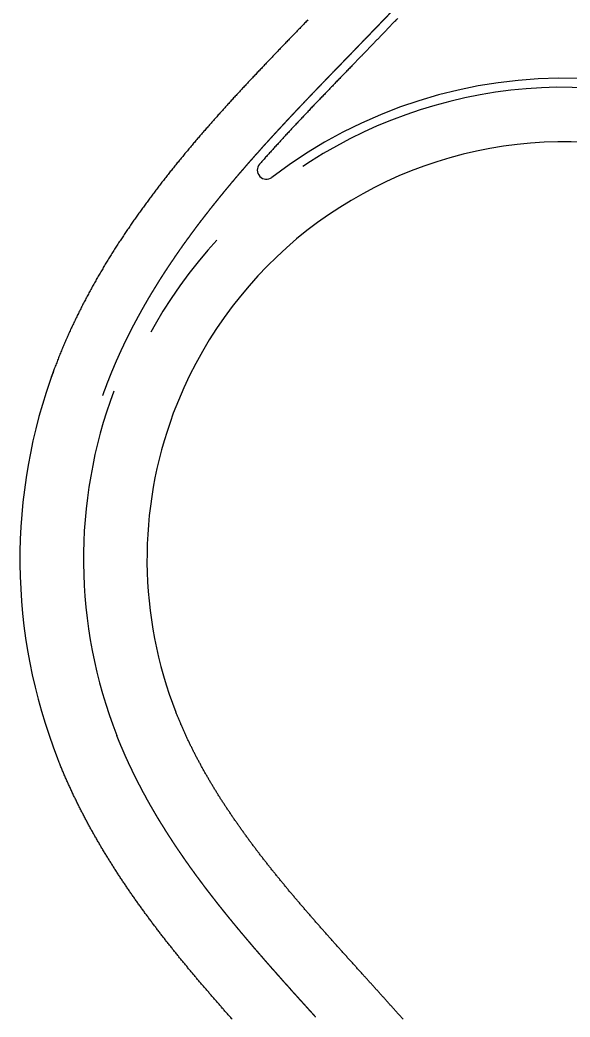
# Model space of a CAD drawing. Header units: millimetres. Extents: x 29316 to 52938, y 29851 to 35526.
# Drawn here: x 30555.2 to 30615.8, y 31177.8 to 31287.6 of the extents above; entities that cross this region are included whole.
import ezdxf

# ---------------------------------------------------------------- set-up
doc = ezdxf.new("R2010")
doc.units = ezdxf.units.MM
doc.header["$MEASUREMENT"] = 0
doc.linetypes.add('CENTER2', pattern=[1.125, 0.75, -0.125, 0.125, -0.125])
for name, color, linetype in [('D-道路-车行道边线', 5, 'CONTINUOUS'), ('道路中线_A', 7, 'CONTINUOUS'), ('道路中线_B', 7, 'CONTINUOUS'), ('道路中线_C', 7, 'CONTINUOUS')]:
    doc.layers.add(name, color=color, linetype=linetype)

msp = doc.modelspace()

# ---------------------------------------------------------------- linework, layer by layer
at = {"layer": 'D-道路-车行道边线', "flags": 128}
for points in [[(30596.84, 31287.79, 0.000096), (30596.71, 31287.65, 0.000093), (30596.57, 31287.5, 0.00009), (30596.43, 31287.36, 0.000088), (30596.29, 31287.21, 0.000085), (30596.15, 31287.07, 0.000082), (30596.01, 31286.92, 0.000079), (30595.87, 31286.78, 0.000076), (30595.74, 31286.63, 0.000074), (30595.6, 31286.49, 0.000071), (30595.46, 31286.34, 0.000068), (30595.32, 31286.2, 0.000065), (30595.18, 31286.06, 0.000062), (30595.04, 31285.91, 0.00006), (30594.9, 31285.77, 0.000057), (30594.76, 31285.62, 0.000054), (30594.62, 31285.48, 0.000051), (30594.49, 31285.34, 0.000049), (30594.35, 31285.19, 0.000046), (30594.21, 31285.05, 0.000043), (30594.07, 31284.9, 0.00004), (30593.93, 31284.76, 0.000037), (30593.79, 31284.62, 0.000035), (30593.65, 31284.47, 0.000032), (30593.51, 31284.33, 0.000029), (30593.37, 31284.18, 0.000026), (30593.23, 31284.04, 0.000024), (30593.09, 31283.9, 0.000021), (30592.95, 31283.75, 0.000018), (30592.82, 31283.61, 0.000015), (30592.68, 31283.47, 0.000013), (30592.54, 31283.32, 0.00001), (30592.4, 31283.18, 0.000007), (30592.26, 31283.03, 0.000004), (30592.12, 31282.89, 0.000001), (30591.98, 31282.75, 0.000001)], [(30586.95, 31287.62, -0.000003), (30586.77, 31287.43, -0.00001), (30586.59, 31287.25, -0.000017), (30586.42, 31287.06, -0.000023), (30586.24, 31286.88, -0.00003), (30586.06, 31286.69, -0.000036), (30585.88, 31286.51, -0.000043), (30585.7, 31286.32, -0.00005), (30585.52, 31286.14, -0.000056), (30585.34, 31285.95, -0.000063), (30585.16, 31285.76, -0.000069), (30584.98, 31285.58, -0.000076), (30584.8, 31285.39, -0.000083), (30584.62, 31285.21, -0.000089), (30584.44, 31285.02, -0.000096), (30584.26, 31284.83, -0.000103), (30584.08, 31284.65, -0.000109), (30583.9, 31284.46, -0.000116), (30583.72, 31284.27, -0.000124), (30583.54, 31284.08, -0.000132), (30583.36, 31283.89, -0.000139), (30583.18, 31283.71, -0.000146), (30583, 31283.52, -0.000153), (30582.82, 31283.33, -0.00016), (30582.64, 31283.14, -0.000167), (30582.46, 31282.95, -0.000174), (30582.28, 31282.76, -0.000181), (30582.1, 31282.57, -0.000188), (30581.92, 31282.38, -0.000195), (30581.74, 31282.19, -0.000202), (30581.56, 31282, -0.00021), (30581.38, 31281.81, -0.000217), (30581.2, 31281.62, -0.000224), (30581.02, 31281.43, -0.000231), (30580.84, 31281.24, -0.000238), (30580.66, 31281.05, -0.000245), (30580.48, 31280.86, -0.000253), (30580.3, 31280.66, -0.00026), (30580.12, 31280.47, -0.000267), (30579.94, 31280.28, -0.000274), (30579.76, 31280.09, -0.000282), (30579.58, 31279.89, -0.000289), (30579.4, 31279.7, -0.000296), (30579.22, 31279.5, -0.000304), (30579.04, 31279.31, -0.000311), (30578.86, 31279.12, -0.000318), (30578.69, 31278.92, -0.000326), (30578.51, 31278.73, -0.000333), (30578.33, 31278.53, -0.000341), (30578.15, 31278.33, -0.000348), (30577.97, 31278.14, -0.000356), (30577.79, 31277.94, -0.000363), (30577.62, 31277.74, -0.000371), (30577.44, 31277.55, -0.000378), (30577.26, 31277.35, -0.000386), (30577.08, 31277.15, -0.000393), (30576.91, 31276.95, -0.000401), (30576.73, 31276.75, -0.000408), (30576.55, 31276.55, -0.000416), (30576.38, 31276.35, -0.000424), (30576.2, 31276.15, -0.000431), (30576.02, 31275.95, -0.000439), (30575.85, 31275.75, -0.000447), (30575.67, 31275.55, -0.000454), (30575.5, 31275.35, -0.000462), (30575.32, 31275.15, -0.00047), (30575.15, 31274.95, -0.000478), (30574.97, 31274.74, -0.000485), (30574.8, 31274.54, -0.000493), (30574.62, 31274.34, -0.000501), (30574.45, 31274.13, -0.000509), (30574.28, 31273.93, -0.000517), (30574.1, 31273.72, -0.000525), (30573.93, 31273.52, -0.000532), (30573.76, 31273.31, -0.00054), (30573.58, 31273.1, -0.000548), (30573.41, 31272.9, -0.000556), (30573.24, 31272.69, -0.000564), (30573.07, 31272.48, -0.000572), (30572.9, 31272.27, -0.00058), (30572.73, 31272.07, -0.000588), (30572.56, 31271.86, -0.000596), (30572.39, 31271.65, -0.000604), (30572.22, 31271.44, -0.000612), (30572.05, 31271.23, -0.000621), (30571.88, 31271.01, -0.000629), (30571.71, 31270.8, -0.000637), (30571.54, 31270.59, -0.000645), (30571.37, 31270.38, -0.000653), (30571.2, 31270.16, -0.000661), (30571.04, 31269.95, -0.00067), (30570.87, 31269.74, -0.000678), (30570.7, 31269.52, -0.000686), (30570.54, 31269.31, -0.000694), (30570.37, 31269.09, -0.000703), (30570.21, 31268.87, -0.000711), (30570.04, 31268.66, -0.000719), (30569.88, 31268.44, -0.000728), (30569.72, 31268.22, -0.000736), (30569.55, 31268, -0.000744), (30569.39, 31267.78, -0.000753), (30569.23, 31267.56, -0.000761), (30569.07, 31267.34, -0.00077), (30568.9, 31267.12, -0.000778), (30568.74, 31266.9, -0.000787), (30568.58, 31266.68, -0.000795), (30568.42, 31266.46, -0.000804), (30568.26, 31266.23, -0.000812), (30568.11, 31266.01, -0.000821), (30567.95, 31265.78, -0.000829), (30567.79, 31265.56, -0.000838), (30567.63, 31265.33, -0.000847), (30567.48, 31265.11, -0.000855), (30567.32, 31264.88, -0.000864), (30567.17, 31264.65, -0.000873), (30567.01, 31264.43, -0.000881), (30566.86, 31264.2, -0.00089), (30566.7, 31263.97, -0.000899), (30566.55, 31263.74, -0.000908), (30566.4, 31263.51, -0.000916), (30566.25, 31263.28, -0.000925), (30566.1, 31263.05, -0.000934), (30565.95, 31262.81, -0.000943), (30565.8, 31262.58, -0.000952), (30565.65, 31262.35, -0.000961), (30565.5, 31262.11, -0.00097), (30565.35, 31261.88, -0.000979), (30565.21, 31261.64, -0.000988), (30565.06, 31261.41, -0.000997), (30564.91, 31261.17, -0.001006), (30564.77, 31260.93, -0.001015), (30564.63, 31260.7, -0.001024), (30564.48, 31260.46, -0.001033), (30564.34, 31260.22, -0.001042), (30564.2, 31259.98, -0.001051), (30564.06, 31259.74, -0.00106), (30563.92, 31259.5, -0.001069), (30563.78, 31259.26, -0.001078), (30563.64, 31259.01, -0.001088), (30563.5, 31258.77, -0.001097), (30563.37, 31258.53, -0.001106), (30563.23, 31258.28, -0.001115), (30563.09, 31258.04, -0.001125), (30562.96, 31257.79, -0.001134), (30562.83, 31257.55, -0.001143), (30562.69, 31257.3, -0.001152), (30562.56, 31257.05, -0.001162), (30562.43, 31256.8, -0.001171), (30562.3, 31256.56, -0.001181), (30562.17, 31256.31, -0.00119), (30562.04, 31256.06, -0.0012), (30561.92, 31255.81, -0.001209), (30561.79, 31255.55, -0.001219), (30561.66, 31255.3, -0.001228), (30561.54, 31255.05, -0.001238), (30561.42, 31254.8, -0.001247), (30561.29, 31254.54, -0.001257), (30561.17, 31254.29, -0.001266), (30561.05, 31254.03, -0.001276), (30560.93, 31253.78, -0.001286), (30560.81, 31253.52, -0.001295), (30560.7, 31253.26, -0.001305), (30560.58, 31253.01, -0.001315), (30560.47, 31252.75, -0.001324), (30560.35, 31252.49, -0.001334), (30560.24, 31252.23, -0.001344), (30560.13, 31251.97, -0.001354), (30560.01, 31251.71, -0.001364), (30559.9, 31251.45, -0.001373), (30559.79, 31251.18, -0.001383), (30559.69, 31250.92, -0.001393), (30559.58, 31250.66, -0.001403), (30559.47, 31250.39, -0.001413), (30559.37, 31250.13, -0.001423), (30559.27, 31249.86, -0.001433), (30559.16, 31249.6, -0.001443), (30559.06, 31249.33, -0.001453), (30558.96, 31249.06, -0.001463), (30558.87, 31248.8, -0.001473), (30558.77, 31248.53, -0.001335), (30558.68, 31248.29, -0.001335)], [(30591.98, 31282.75, -0.000003), (30591.8, 31282.56, -0.00001), (30591.62, 31282.38, -0.000017), (30591.44, 31282.19, -0.000023), (30591.26, 31282.01, -0.00003), (30591.09, 31281.82, -0.000036), (30590.91, 31281.64, -0.000043), (30590.73, 31281.45, -0.00005), (30590.55, 31281.27, -0.000056), (30590.37, 31281.08, -0.000063), (30590.19, 31280.9, -0.000069), (30590.01, 31280.71, -0.000076), (30589.84, 31280.53, -0.000083), (30589.66, 31280.34, -0.000089), (30589.48, 31280.16, -0.000096), (30589.3, 31279.97, -0.000103), (30589.12, 31279.79, -0.000109), (30588.94, 31279.6, -0.000116), (30588.77, 31279.42, -0.000122), (30588.59, 31279.23, -0.000128), (30588.41, 31279.05, -0.000135), (30588.23, 31278.86, -0.000142), (30588.06, 31278.68, -0.000148), (30587.88, 31278.49, -0.000155), (30587.7, 31278.31, -0.000161), (30587.53, 31278.12, -0.000168), (30587.35, 31277.94, -0.000174), (30587.17, 31277.75, -0.000181), (30586.99, 31277.56, -0.000187), (30586.82, 31277.38, -0.000194), (30586.64, 31277.19, -0.000201), (30586.47, 31277.01, -0.000207), (30586.29, 31276.82, -0.000214), (30586.11, 31276.63, -0.00022), (30585.94, 31276.45, -0.000227), (30585.76, 31276.26, -0.000233), (30585.59, 31276.07, -0.00024), (30585.41, 31275.88, -0.000246), (30585.24, 31275.7, -0.000253), (30585.06, 31275.51, -0.000259), (30584.89, 31275.32, -0.000266), (30584.72, 31275.13, -0.000272), (30584.54, 31274.95, -0.000279), (30584.37, 31274.76, -0.000285), (30584.19, 31274.57, -0.000292), (30584.02, 31274.38, -0.000298), (30583.85, 31274.19, -0.000305), (30583.68, 31274, -0.000311), (30583.5, 31273.82, -0.000318), (30583.33, 31273.63, -0.000324), (30583.16, 31273.44, -0.000331), (30582.99, 31273.25, -0.000337), (30582.82, 31273.06, -0.000344), (30582.64, 31272.87, -0.00035), (30582.47, 31272.68, -0.000357), (30582.3, 31272.49, -0.000363), (30582.13, 31272.29, -0.000369), (30581.96, 31272.1, -0.000376), (30581.63, 31271.73)], [(30593, 31182.48, 0.000003), (30592.86, 31182.64, 0.000008), (30592.72, 31182.79, 0.000014), (30592.58, 31182.95, 0.000019), (30592.43, 31183.11, 0.000025), (30592.29, 31183.27, 0.000031), (30592.15, 31183.42, 0.000036), (30592.01, 31183.58, 0.000042), (30591.87, 31183.74, 0.000047), (30591.73, 31183.89, 0.000053), (30591.59, 31184.05, 0.000058), (30591.44, 31184.21, 0.000064), (30591.3, 31184.36, 0.00007), (30591.16, 31184.52, 0.000075), (30591.02, 31184.68, 0.000081), (30590.88, 31184.83, 0.000086), (30590.74, 31184.99, 0.000092), (30590.6, 31185.14, 0.000097), (30590.46, 31185.3, 0.000103), (30590.32, 31185.46, 0.000108), (30590.18, 31185.61, 0.000114), (30590.04, 31185.77, 0.00012), (30589.9, 31185.92, 0.000123), (30589.76, 31186.08, 0.000126), (30589.63, 31186.23, 0.000131), (30589.49, 31186.39, 0.000137), (30589.35, 31186.54, 0.000142), (30589.21, 31186.7, 0.000147), (30589.07, 31186.85, 0.000152), (30588.93, 31187.01, 0.000157), (30588.8, 31187.17, 0.000162), (30588.66, 31187.32, 0.000167), (30588.52, 31187.48, 0.000172), (30588.38, 31187.63, 0.000177), (30588.25, 31187.79, 0.000182), (30588.11, 31187.94, 0.000187), (30587.97, 31188.1, 0.000192), (30587.84, 31188.25, 0.000197), (30587.7, 31188.41, 0.000202), (30587.57, 31188.56, 0.000207), (30587.43, 31188.72, 0.000212), (30587.3, 31188.87, 0.000217), (30587.16, 31189.03, 0.000222), (30587.03, 31189.18, 0.000227), (30586.89, 31189.34, 0.000232), (30586.76, 31189.49, 0.000237), (30586.62, 31189.65, 0.000242), (30586.49, 31189.81, 0.000246), (30586.36, 31189.96, 0.000251), (30586.22, 31190.12, 0.000256), (30586.09, 31190.27, 0.000261), (30585.96, 31190.43, 0.000266), (30585.82, 31190.58, 0.00027), (30585.69, 31190.74, 0.000275), (30585.56, 31190.89, 0.00028), (30585.43, 31191.05, 0.000285), (30585.3, 31191.2, 0.000289), (30585.17, 31191.36, 0.000294), (30585.04, 31191.52, 0.000299), (30584.9, 31191.67, 0.000303), (30584.77, 31191.83, 0.000308), (30584.65, 31191.98, 0.000313), (30584.52, 31192.14, 0.000317), (30584.39, 31192.3, 0.000322), (30584.26, 31192.45, 0.000326), (30584.13, 31192.61, 0.000331), (30584, 31192.76, 0.000335), (30583.87, 31192.92, 0.00034), (30583.75, 31193.08, 0.000345), (30583.62, 31193.23, 0.000349), (30583.49, 31193.39, 0.000354), (30583.36, 31193.55, 0.000358), (30583.24, 31193.7, 0.000363), (30583.11, 31193.86, 0.000367), (30582.99, 31194.02, 0.000371), (30582.86, 31194.17, 0.000376), (30582.74, 31194.33, 0.00038), (30582.61, 31194.49, 0.000385), (30582.49, 31194.64, 0.000389), (30582.37, 31194.8, 0.000393), (30582.24, 31194.96, 0.000398), (30582.12, 31195.12, 0.000402), (30582, 31195.27, 0.000407), (30581.87, 31195.43, 0.000411), (30581.75, 31195.59, 0.000415), (30581.63, 31195.75, 0.000419), (30581.51, 31195.91, 0.000424), (30581.39, 31196.06, 0.000428), (30581.27, 31196.22, 0.000432), (30581.15, 31196.38, 0.000436), (30581.03, 31196.54, 0.000441), (30580.91, 31196.7, 0.000445), (30580.79, 31196.86, 0.000449), (30580.67, 31197.01, 0.000453), (30580.56, 31197.17, 0.000457), (30580.44, 31197.33, 0.000462), (30580.32, 31197.49, 0.000466), (30580.21, 31197.65, 0.00047), (30580.09, 31197.81, 0.000474), (30579.98, 31197.97, 0.000478), (30579.86, 31198.13, 0.000482), (30579.75, 31198.29, 0.000486), (30579.63, 31198.45, 0.00049), (30579.52, 31198.61, 0.000494), (30579.4, 31198.77, 0.000498), (30579.29, 31198.93, 0.000503), (30579.18, 31199.09, 0.000507), (30579.07, 31199.25, 0.000511), (30578.96, 31199.41, 0.000515), (30578.84, 31199.57, 0.000518), (30578.73, 31199.73, 0.000522), (30578.62, 31199.89, 0.000526), (30578.51, 31200.05, 0.00053), (30578.41, 31200.22, 0.000534), (30578.3, 31200.38, 0.000538), (30578.19, 31200.54, 0.000542), (30578.08, 31200.7, 0.000546), (30577.97, 31200.86, 0.00055), (30577.87, 31201.02, 0.000554), (30577.76, 31201.19, 0.000558), (30577.66, 31201.35, 0.000561), (30577.55, 31201.51, 0.000565), (30577.45, 31201.67, 0.000569), (30577.34, 31201.84, 0.000573), (30577.24, 31202, 0.000577), (30577.14, 31202.16, 0.00058), (30577.03, 31202.33, 0.000584), (30576.93, 31202.49, 0.000588), (30576.83, 31202.65, 0.000592), (30576.73, 31202.82, 0.000595), (30576.63, 31202.98, 0.000599), (30576.53, 31203.15, 0.000603), (30576.43, 31203.31, 0.000606), (30576.33, 31203.47, 0.00061), (30576.24, 31203.64, 0.000614), (30576.14, 31203.8, 0.000617), (30576.04, 31203.97, 0.000621), (30575.95, 31204.13, 0.000625), (30575.85, 31204.3, 0.000628), (30575.75, 31204.46, 0.000632), (30575.66, 31204.63, 0.000635), (30575.57, 31204.79, 0.000639), (30575.47, 31204.96, 0.000643), (30575.38, 31205.13, 0.000646), (30575.29, 31205.29, 0.00065), (30575.2, 31205.46, 0.000653), (30575.11, 31205.63, 0.000657), (30575.02, 31205.79, 0.00066), (30574.93, 31205.96, 0.000664), (30574.84, 31206.13, 0.000667), (30574.75, 31206.29, 0.000671), (30574.66, 31206.46, 0.000674), (30574.57, 31206.63, 0.000678), (30574.49, 31206.79, 0.000681), (30574.4, 31206.96, 0.000684), (30574.32, 31207.13, 0.000688), (30574.23, 31207.3, 0.000691), (30574.15, 31207.47, 0.000695), (30574.07, 31207.63, 0.000698), (30573.98, 31207.8, 0.000701), (30573.9, 31207.97, 0.000705), (30573.82, 31208.14, 0.000708), (30573.74, 31208.31, 0.000711), (30573.66, 31208.48, 0.000715), (30573.58, 31208.65, 0.000718), (30573.5, 31208.82, 0.000721), (30573.42, 31208.99, 0.000724), (30573.35, 31209.16, 0.000728), (30573.27, 31209.33, 0.000731), (30573.2, 31209.5, 0.000734), (30573.12, 31209.67, 0.000737), (30573.05, 31209.84, 0.000741), (30572.97, 31210.01, 0.000744), (30572.9, 31210.18, 0.000747), (30572.83, 31210.35, 0.00075), (30572.76, 31210.52, 0.000753), (30572.69, 31210.69, 0.000757), (30572.62, 31210.86, 0.00076), (30572.55, 31211.03, 0.000763), (30572.48, 31211.2, 0.000883), (30572.4, 31211.4, 0.000883)], [(30578.6, 31177.56, 0.000165), (30578.46, 31177.72, 0.000171), (30578.32, 31177.88, 0.000177), (30578.17, 31178.04, 0.000184), (30578.03, 31178.21, 0.00019), (30577.89, 31178.37, 0.000196), (30577.74, 31178.53, 0.000202), (30577.6, 31178.7, 0.000208), (30577.45, 31178.86, 0.000214), (30577.31, 31179.02, 0.00022), (30577.17, 31179.19, 0.000227), (30577.02, 31179.35, 0.000233), (30576.88, 31179.52, 0.000239), (30576.74, 31179.68, 0.000245), (30576.59, 31179.85, 0.000252), (30576.45, 31180.01, 0.000258), (30576.31, 31180.18, 0.000264), (30576.16, 31180.34, 0.000271), (30576.02, 31180.51, 0.000277), (30575.88, 31180.68, 0.000283), (30575.73, 31180.84, 0.00029), (30575.59, 31181.01, 0.000296), (30575.45, 31181.18, 0.000303), (30575.3, 31181.34, 0.000309), (30575.16, 31181.51, 0.000315), (30575.02, 31181.68, 0.000322), (30574.87, 31181.85, 0.000328), (30574.73, 31182.02, 0.000335), (30574.59, 31182.19, 0.000341), (30574.45, 31182.35, 0.000348), (30574.31, 31182.52, 0.000355), (30574.16, 31182.69, 0.000361), (30574.02, 31182.86, 0.000368), (30573.88, 31183.03, 0.000374), (30573.74, 31183.2, 0.000381), (30573.6, 31183.38, 0.000388), (30573.45, 31183.55, 0.000394), (30573.31, 31183.72, 0.000401), (30573.17, 31183.89, 0.000408), (30573.03, 31184.06, 0.000415), (30572.89, 31184.24, 0.000421), (30572.75, 31184.41, 0.000428), (30572.61, 31184.58, 0.000435), (30572.47, 31184.76, 0.000442), (30572.33, 31184.93, 0.000449), (30572.19, 31185.1, 0.000455), (30572.05, 31185.28, 0.000462), (30571.91, 31185.45, 0.000469), (30571.77, 31185.63, 0.000476), (30571.63, 31185.8, 0.000483), (30571.49, 31185.98, 0.00049), (30571.35, 31186.16, 0.000497), (30571.21, 31186.33, 0.000504), (30571.08, 31186.51, 0.000511), (30570.94, 31186.69, 0.000518), (30570.8, 31186.87, 0.000525), (30570.66, 31187.04, 0.000532), (30570.53, 31187.22, 0.000539), (30570.39, 31187.4, 0.000546), (30570.25, 31187.58, 0.000554), (30570.11, 31187.76, 0.000561), (30569.98, 31187.94, 0.000568), (30569.84, 31188.12, 0.000575), (30569.71, 31188.3, 0.000582), (30569.57, 31188.49, 0.000589), (30569.44, 31188.67, 0.000597), (30569.3, 31188.85, 0.000604), (30569.17, 31189.03, 0.000611), (30569.03, 31189.21, 0.000619), (30568.9, 31189.4, 0.000626), (30568.76, 31189.58, 0.000633), (30568.63, 31189.77, 0.000641), (30568.5, 31189.95, 0.000648), (30568.36, 31190.14, 0.000655), (30568.23, 31190.32, 0.000663), (30568.1, 31190.51, 0.00067), (30567.97, 31190.69, 0.000678), (30567.83, 31190.88, 0.000685), (30567.7, 31191.07, 0.000693), (30567.57, 31191.26, 0.0007), (30567.44, 31191.44, 0.000708), (30567.31, 31191.63, 0.000716), (30567.18, 31191.82, 0.000723), (30567.05, 31192.01, 0.000731), (30566.92, 31192.2, 0.000738), (30566.8, 31192.39, 0.000746), (30566.67, 31192.58, 0.000754), (30566.54, 31192.77, 0.000761), (30566.41, 31192.97, 0.000769), (30566.28, 31193.16, 0.000777), (30566.16, 31193.35, 0.000785), (30566.03, 31193.54, 0.000792), (30565.91, 31193.74, 0.0008), (30565.78, 31193.93, 0.000808), (30565.66, 31194.13, 0.000816), (30565.53, 31194.32, 0.000824), (30565.41, 31194.52, 0.000832), (30565.28, 31194.71, 0.00084), (30565.16, 31194.91, 0.000848), (30565.04, 31195.11, 0.000856), (30564.92, 31195.3, 0.000864), (30564.79, 31195.5, 0.000872), (30564.67, 31195.7, 0.00088), (30564.55, 31195.9, 0.000888), (30564.43, 31196.1, 0.000896), (30564.31, 31196.3, 0.000904), (30564.19, 31196.5, 0.000912), (30564.07, 31196.7, 0.00092), (30563.96, 31196.9, 0.000928), (30563.84, 31197.1, 0.000936), (30563.72, 31197.3, 0.000945), (30563.61, 31197.51, 0.000953), (30563.49, 31197.71, 0.000961), (30563.37, 31197.91, 0.000969), (30563.26, 31198.12, 0.000978), (30563.14, 31198.32, 0.000986), (30563.03, 31198.53, 0.000994), (30562.92, 31198.73, 0.001003), (30562.81, 31198.94, 0.001011), (30562.69, 31199.15, 0.00102), (30562.58, 31199.35, 0.001028), (30562.47, 31199.56, 0.001037), (30562.36, 31199.77, 0.001045), (30562.25, 31199.98, 0.001054), (30562.14, 31200.19, 0.001062), (30562.04, 31200.4, 0.001071), (30561.93, 31200.61, 0.001079), (30561.82, 31200.82, 0.001088), (30561.71, 31201.03, 0.001096), (30561.61, 31201.24, 0.001105), (30561.5, 31201.45, 0.001114), (30561.4, 31201.67, 0.001122), (30561.3, 31201.88, 0.001131), (30561.19, 31202.09, 0.00114), (30561.09, 31202.31, 0.001149), (30560.99, 31202.52, 0.001157), (30560.89, 31202.74, 0.001166), (30560.79, 31202.95, 0.001175), (30560.69, 31203.17, 0.001184), (30560.59, 31203.39, 0.001193), (30560.49, 31203.6, 0.001202), (30560.4, 31203.82, 0.001211), (30560.3, 31204.04, 0.00122), (30560.2, 31204.26, 0.001229), (30560.11, 31204.48, 0.001238), (30560.02, 31204.7, 0.001247), (30559.92, 31204.92, 0.001256), (30559.83, 31205.14, 0.001265), (30559.74, 31205.36, 0.001274), (30559.65, 31205.58, 0.001283), (30559.56, 31205.81, 0.001292), (30559.47, 31206.03, 0.001149), (30559.39, 31206.23, 0.001149)], [(30597.44, 31177.55, -0.000112), (30597.31, 31177.69, -0.000109), (30597.18, 31177.83, -0.000106), (30597.06, 31177.98, -0.000103), (30596.93, 31178.12, -0.000099), (30596.8, 31178.26, -0.000096), (30596.68, 31178.4, -0.000093), (30596.55, 31178.54, -0.00009), (30596.42, 31178.69, -0.000086), (30596.29, 31178.83, -0.000083), (30596.17, 31178.97, -0.00008), (30596.04, 31179.11, -0.000077), (30595.91, 31179.25, -0.000073), (30595.79, 31179.39, -0.00007), (30595.66, 31179.53, -0.000067), (30595.53, 31179.68, -0.000064), (30595.41, 31179.82, -0.00006), (30595.28, 31179.96, -0.000057), (30595.15, 31180.1, -0.000054), (30595.03, 31180.24, -0.000051), (30594.9, 31180.38, -0.000047), (30594.77, 31180.52, -0.000044), (30594.65, 31180.66, -0.000041), (30594.52, 31180.8, -0.000037), (30594.39, 31180.94, -0.000034), (30594.27, 31181.08, -0.000031), (30594.14, 31181.22, -0.000028), (30594.01, 31181.36, -0.000024), (30593.89, 31181.5, -0.000021), (30593.76, 31181.64, -0.000018), (30593.63, 31181.78, -0.000015), (30593.51, 31181.92, -0.000011), (30593.38, 31182.06, -0.000008), (30593.26, 31182.2, -0.000005), (30593.13, 31182.34, -0.000002), (30593, 31182.48, -0.000002)], [(30582.62, 31173.09, 0.000003), (30582.48, 31173.25, 0.000008)]]:
    msp.add_lwpolyline(points, format="xyb", dxfattribs=at)
at = {"layer": 'D-道路-车行道边线'}
for centre, radius, start, end in [((30615.22, 31228.2), 53, 49.1556, 127.4543), ((30615.22, 31228.2), 46, 41.03, 159.5248), ((30582.38, 31271.07), 1, 138.4671, 307.4543), ((30615.22, 31228.2), 60, 159.5248, 201.4591), ((30615.22, 31228.2), 46, 159.5248, 201.4591)]:
    msp.add_arc(centre, radius, start, end, dxfattribs=at)
at = {"layer": '道路中线_A', "color": 6, "linetype": 'CENTER2', "ltscale": 100, "flags": 128}
msp.add_lwpolyline([(30587.81, 31177.79, 0.000003), (30587.67, 31177.94, 0.000008), (30587.53, 31178.1, 0.000014), (30587.38, 31178.26, 0.000019), (30587.24, 31178.42, 0.000025), (30587.1, 31178.57, 0.000031), (30586.96, 31178.73, 0.000036), (30586.81, 31178.89, 0.000042), (30586.67, 31179.05, 0.000047), (30586.53, 31179.2, 0.000053), (30586.39, 31179.36, 0.000058), (30586.25, 31179.52, 0.000064), (30586.1, 31179.68, 0.00007), (30585.96, 31179.83, 0.000075), (30585.82, 31179.99, 0.000081), (30585.68, 31180.15, 0.000086), (30585.54, 31180.31, 0.000092), (30585.39, 31180.46, 0.000097), (30585.25, 31180.62, 0.000103), (30585.11, 31180.78, 0.000108), (30584.97, 31180.94, 0.000114), (30584.83, 31181.1, 0.00012), (30584.69, 31181.26, 0.000125), (30584.54, 31181.41, 0.000131), (30584.4, 31181.57, 0.000136), (30584.26, 31181.73, 0.000142), (30584.12, 31181.89, 0.000147), (30583.98, 31182.05, 0.000153), (30583.84, 31182.21, 0.000159), (30583.7, 31182.36, 0.000164), (30583.56, 31182.52, 0.00017), (30583.42, 31182.68, 0.000175), (30583.28, 31182.84, 0.000181), (30583.13, 31183, 0.000186), (30582.99, 31183.16, 0.000192), (30582.85, 31183.32, 0.000197), (30582.71, 31183.48, 0.000203), (30582.57, 31183.64, 0.000209), (30582.43, 31183.8, 0.000214), (30582.29, 31183.96, 0.00022), (30582.15, 31184.12, 0.000225), (30582.02, 31184.28, 0.000231), (30581.88, 31184.44, 0.000236), (30581.74, 31184.6, 0.000242), (30581.6, 31184.76, 0.000248), (30581.46, 31184.92, 0.000253), (30581.32, 31185.08, 0.000259), (30581.18, 31185.24, 0.000264), (30581.04, 31185.4, 0.00027), (30580.91, 31185.56, 0.000275), (30580.77, 31185.72, 0.000281), (30580.63, 31185.89, 0.000286), (30580.49, 31186.05, 0.000292), (30580.35, 31186.21, 0.000298), (30580.22, 31186.37, 0.000303), (30580.08, 31186.53, 0.000309), (30579.94, 31186.7, 0.000314), (30579.81, 31186.86, 0.00032), (30579.67, 31187.02, 0.000325), (30579.53, 31187.18, 0.000331), (30579.4, 31187.35, 0.000337), (30579.26, 31187.51, 0.000342), (30579.13, 31187.67, 0.000348), (30578.99, 31187.84, 0.000353), (30578.86, 31188, 0.000359), (30578.72, 31188.16, 0.000364), (30578.59, 31188.33, 0.00037), (30578.45, 31188.49, 0.000375), (30578.32, 31188.66, 0.000381), (30578.18, 31188.82, 0.000387), (30578.05, 31188.99, 0.000392), (30577.92, 31189.15, 0.000398), (30577.78, 31189.32, 0.000403), (30577.65, 31189.48, 0.000409), (30577.52, 31189.65, 0.000414), (30577.39, 31189.81, 0.00042), (30577.25, 31189.98, 0.000426), (30577.12, 31190.15, 0.000431), (30576.99, 31190.31, 0.000437), (30576.86, 31190.48, 0.000442), (30576.73, 31190.65, 0.000448), (30576.6, 31190.81, 0.000453), (30576.47, 31190.98, 0.000459), (30576.34, 31191.15, 0.000464), (30576.21, 31191.32, 0.00047), (30576.08, 31191.49, 0.000476), (30575.95, 31191.65, 0.000481), (30575.82, 31191.82, 0.000487), (30575.69, 31191.99, 0.000492), (30575.56, 31192.16, 0.000498), (30575.44, 31192.33, 0.000503), (30575.31, 31192.5, 0.000509), (30575.18, 31192.67, 0.000515), (30575.06, 31192.84, 0.00052), (30574.93, 31193.01, 0.000526), (30574.8, 31193.18, 0.000531), (30574.68, 31193.35, 0.000537), (30574.55, 31193.52, 0.000542), (30574.43, 31193.7, 0.000548), (30574.3, 31193.87, 0.000553), (30574.18, 31194.04, 0.000559), (30574.05, 31194.21, 0.000565), (30573.93, 31194.38, 0.00057), (30573.81, 31194.56, 0.000576), (30573.69, 31194.73, 0.000581), (30573.56, 31194.9, 0.000587), (30573.44, 31195.08, 0.000592), (30573.32, 31195.25, 0.000598), (30573.2, 31195.43, 0.000604), (30573.08, 31195.6, 0.000609), (30572.96, 31195.78, 0.000615), (30572.84, 31195.95, 0.00062), (30572.72, 31196.13, 0.000626), (30572.6, 31196.3, 0.000631), (30572.48, 31196.48, 0.000637), (30572.36, 31196.66, 0.000642), (30572.25, 31196.83, 0.000648), (30572.13, 31197.01, 0.000654), (30572.01, 31197.19, 0.000659), (30571.9, 31197.37, 0.000665), (30571.78, 31197.54, 0.00067), (30571.67, 31197.72, 0.000676), (30571.55, 31197.9, 0.000681), (30571.44, 31198.08, 0.000687), (30571.32, 31198.26, 0.000693), (30571.21, 31198.44, 0.000698), (30571.1, 31198.62, 0.000704), (30570.99, 31198.8, 0.000709), (30570.87, 31198.98, 0.000715), (30570.76, 31199.16, 0.00072), (30570.65, 31199.34, 0.000726), (30570.54, 31199.52, 0.000731), (30570.43, 31199.7, 0.000737), (30570.32, 31199.89, 0.000743), (30570.21, 31200.07, 0.000748), (30570.11, 31200.25, 0.000754), (30570, 31200.43, 0.000759), (30569.89, 31200.62, 0.000765), (30569.79, 31200.8, 0.00077), (30569.68, 31200.99, 0.000776), (30569.57, 31201.17, 0.000782), (30569.47, 31201.35, 0.000787), (30569.37, 31201.54, 0.000793), (30569.26, 31201.72, 0.000798), (30569.16, 31201.91, 0.000804), (30569.06, 31202.1, 0.000809), (30568.96, 31202.28, 0.000815), (30568.85, 31202.47, 0.00082), (30568.75, 31202.66, 0.000826), (30568.65, 31202.84, 0.000832), (30568.56, 31203.03, 0.000837), (30568.46, 31203.22, 0.000843), (30568.36, 31203.41, 0.000848), (30568.26, 31203.6, 0.000854), (30568.16, 31203.79, 0.000859), (30568.07, 31203.97, 0.000865), (30567.97, 31204.16, 0.000871), (30567.88, 31204.35, 0.000876), (30567.78, 31204.54, 0.000882), (30567.69, 31204.73, 0.000887), (30567.6, 31204.93, 0.000893), (30567.51, 31205.12, 0.000898), (30567.42, 31205.31, 0.000904), (30567.32, 31205.5, 0.000909), (30567.23, 31205.69, 0.000915), (30567.15, 31205.89, 0.000921), (30567.06, 31206.08, 0.000926), (30566.97, 31206.27, 0.000932), (30566.88, 31206.47, 0.000937), (30566.8, 31206.66, 0.000943), (30566.71, 31206.85, 0.000948), (30566.63, 31207.05, 0.000954), (30566.54, 31207.24, 0.00096), (30566.46, 31207.44, 0.000965), (30566.37, 31207.63, 0.000971), (30566.29, 31207.83, 0.000976), (30566.21, 31208.03, 0.000982), (30566.13, 31208.22, 0.000987), (30566.05, 31208.42, 0.000993), (30565.97, 31208.62, 0.000998), (30565.89, 31208.81)], format="xyb", dxfattribs=at)
at = {"layer": '道路中线_A', "color": 6, "linetype": 'CENTER2', "ltscale": 100}
msp.add_arc((30615.22, 31228.2), 53, 159.5248, 201.4591, dxfattribs=at)
at = {"layer": '道路中线_B', "color": 6, "linetype": 'CENTER2', "ltscale": 100}
msp.add_arc((30615.22, 31228.2), 52, 41.03, 159.5248, dxfattribs=at)
at = {"layer": '道路中线_C', "color": 6, "linetype": 'CENTER2', "ltscale": 100, "flags": 128}
for points in [[(30614.68, 31310.72, 0.000499), (30614.57, 31310.55, 0.000496), (30614.46, 31310.38, 0.000493), (30614.35, 31310.22, 0.00049), (30614.23, 31310.05, 0.000488), (30614.12, 31309.89, 0.000485), (30614.01, 31309.72, 0.000482), (30613.89, 31309.56, 0.000479), (30613.78, 31309.39, 0.000476), (30613.67, 31309.23, 0.000474), (30613.55, 31309.06, 0.000471), (30613.44, 31308.9, 0.000468), (30613.32, 31308.74, 0.000465), (30613.21, 31308.57, 0.000463), (30613.09, 31308.41, 0.00046), (30612.98, 31308.25, 0.000457), (30612.86, 31308.08, 0.000454), (30612.74, 31307.92, 0.000451), (30612.63, 31307.76, 0.000449), (30612.51, 31307.6, 0.000446), (30612.39, 31307.43, 0.000443), (30612.28, 31307.27, 0.00044), (30612.16, 31307.11, 0.000438), (30612.04, 31306.95, 0.000435), (30611.92, 31306.79, 0.000432), (30611.8, 31306.63, 0.000429), (30611.68, 31306.47, 0.000426), (30611.57, 31306.31, 0.000424), (30611.45, 31306.15, 0.000421), (30611.33, 31305.99, 0.000418), (30611.21, 31305.83, 0.000415), (30611.09, 31305.67, 0.000413), (30610.97, 31305.51, 0.00041), (30610.84, 31305.35, 0.000407), (30610.72, 31305.19, 0.000404), (30610.6, 31305.03, 0.000401), (30610.48, 31304.87, 0.000399), (30610.36, 31304.71, 0.000396), (30610.24, 31304.55, 0.000393), (30610.11, 31304.39, 0.00039), (30609.99, 31304.24, 0.000388), (30609.87, 31304.08, 0.000385), (30609.75, 31303.92, 0.000382), (30609.62, 31303.76, 0.000379), (30609.5, 31303.61, 0.000376), (30609.37, 31303.45, 0.000374), (30609.25, 31303.29, 0.000371), (30609.13, 31303.14, 0.000368), (30609, 31302.98, 0.000365), (30608.88, 31302.82, 0.000363), (30608.75, 31302.67, 0.00036), (30608.63, 31302.51, 0.000357), (30608.5, 31302.35, 0.000354), (30608.38, 31302.2, 0.000351), (30608.25, 31302.04, 0.000349), (30608.12, 31301.89, 0.000346), (30608, 31301.73, 0.000343), (30607.87, 31301.58, 0.00034), (30607.74, 31301.42, 0.000338), (30607.62, 31301.27, 0.000335), (30607.49, 31301.11, 0.000332), (30607.36, 31300.96, 0.000329), (30607.24, 31300.81, 0.000326), (30607.11, 31300.65, 0.000324), (30606.98, 31300.5, 0.000321), (30606.85, 31300.35, 0.000318), (30606.72, 31300.19, 0.000315), (30606.6, 31300.04, 0.000312), (30606.47, 31299.89, 0.00031), (30606.34, 31299.73, 0.000307), (30606.21, 31299.58, 0.000304), (30606.08, 31299.43, 0.000301), (30605.95, 31299.27, 0.000299), (30605.82, 31299.12, 0.000296), (30605.69, 31298.97, 0.000293), (30605.56, 31298.82, 0.00029), (30605.43, 31298.67, 0.000287), (30605.3, 31298.52, 0.000285), (30605.17, 31298.36, 0.000282), (30605.04, 31298.21, 0.000279), (30604.91, 31298.06, 0.000276), (30604.78, 31297.91, 0.000274), (30604.65, 31297.76, 0.000271), (30604.51, 31297.61, 0.000268), (30604.38, 31297.46, 0.000265), (30604.25, 31297.31, 0.000263), (30604.12, 31297.16, 0.00026), (30603.99, 31297.01, 0.000257), (30603.85, 31296.86, 0.000254), (30603.72, 31296.71, 0.000251), (30603.59, 31296.56, 0.000249), (30603.46, 31296.41, 0.000246), (30603.32, 31296.26, 0.000243), (30603.19, 31296.11, 0.00024), (30603.06, 31295.96, 0.000238), (30602.93, 31295.81, 0.000235), (30602.79, 31295.66, 0.000232), (30602.66, 31295.51, 0.000229), (30602.52, 31295.36, 0.000226), (30602.39, 31295.21, 0.000224), (30602.26, 31295.07, 0.000221), (30602.12, 31294.92, 0.000218), (30601.99, 31294.77, 0.000215), (30601.85, 31294.62, 0.000213), (30601.72, 31294.47, 0.00021), (30601.59, 31294.32, 0.000207), (30601.45, 31294.18, 0.000204), (30601.32, 31294.03, 0.000201), (30601.18, 31293.88, 0.000199), (30601.05, 31293.73, 0.000196), (30600.91, 31293.59, 0.000193), (30600.78, 31293.44, 0.00019), (30600.64, 31293.29, 0.000187), (30600.51, 31293.14, 0.000185), (30600.37, 31293, 0.000182), (30600.23, 31292.85, 0.000179), (30600.1, 31292.7, 0.000176), (30599.96, 31292.56, 0.000174), (30599.83, 31292.41, 0.000171), (30599.69, 31292.26, 0.000168), (30599.55, 31292.12, 0.000165), (30599.42, 31291.97, 0.000162), (30599.28, 31291.82, 0.00016), (30599.14, 31291.68, 0.000157), (30599.01, 31291.53, 0.000154), (30598.87, 31291.39, 0.000151), (30598.73, 31291.24, 0.000149), (30598.6, 31291.09, 0.000146), (30598.46, 31290.95, 0.000143), (30598.32, 31290.8, 0.00014), (30598.19, 31290.66, 0.000138), (30598.05, 31290.51, 0.000135), (30597.91, 31290.37, 0.000132), (30597.77, 31290.22, 0.000129), (30597.64, 31290.08, 0.000126), (30597.5, 31289.93, 0.000124), (30597.36, 31289.79, 0.000121), (30597.22, 31289.64, 0.000118), (30597.09, 31289.49, 0.000115), (30596.95, 31289.35, 0.000112), (30596.81, 31289.2, 0.00011), (30596.67, 31289.06, 0.000107), (30596.54, 31288.92, 0.000104), (30596.4, 31288.77, 0.000101), (30596.26, 31288.63, 0.000099), (30596.12, 31288.48, 0.000096), (30595.98, 31288.34, 0.000093), (30595.84, 31288.19, 0.00009), (30595.71, 31288.05, 0.000088), (30595.57, 31287.9, 0.000085), (30595.43, 31287.76, 0.000082), (30595.29, 31287.61, 0.000079), (30595.15, 31287.47, 0.000076), (30595.01, 31287.33, 0.000074), (30594.88, 31287.18, 0.000071), (30594.74, 31287.04, 0.000068), (30594.6, 31286.89, 0.000065), (30594.46, 31286.75, 0.000062), (30594.32, 31286.61, 0.00006), (30594.18, 31286.46, 0.000057), (30594.04, 31286.32, 0.000054), (30593.9, 31286.17, 0.000051), (30593.77, 31286.03, 0.000049), (30593.63, 31285.89, 0.000046), (30593.49, 31285.74, 0.000043), (30593.35, 31285.6, 0.00004), (30593.21, 31285.45, 0.000037), (30593.07, 31285.31, 0.000035), (30592.93, 31285.17, 0.000032), (30592.79, 31285.02, 0.000029), (30592.65, 31284.88, 0.000026), (30592.51, 31284.74, 0.000024), (30592.38, 31284.59, 0.000021), (30592.24, 31284.45, 0.000018), (30592.1, 31284.3, 0.000015), (30591.96, 31284.16, 0.000013), (30591.82, 31284.02, 0.00001), (30591.68, 31283.87, 0.000007), (30591.54, 31283.73, 0.000004), (30591.4, 31283.59, 0.000001), (30591.26, 31283.44)], [(30591.26, 31283.44, -0.000003), (30591.08, 31283.26, -0.00001), (30590.9, 31283.07, -0.000017), (30590.73, 31282.89, -0.000023), (30590.55, 31282.7, -0.00003), (30590.37, 31282.52, -0.000036), (30590.19, 31282.33, -0.000043), (30590.01, 31282.15, -0.00005), (30589.83, 31281.96, -0.000056), (30589.65, 31281.78, -0.000063), (30589.47, 31281.59, -0.000069), (30589.29, 31281.41, -0.000076), (30589.12, 31281.22, -0.000083), (30588.94, 31281.04, -0.000089), (30588.76, 31280.85, -0.000096), (30588.58, 31280.67, -0.000103), (30588.4, 31280.48, -0.000109), (30588.22, 31280.3, -0.000116), (30588.05, 31280.11, -0.000122), (30587.87, 31279.93, -0.000129), (30587.69, 31279.74, -0.000136), (30587.51, 31279.56, -0.000142), (30587.33, 31279.37, -0.000149), (30587.16, 31279.18, -0.000155), (30586.98, 31279, -0.000162), (30586.8, 31278.81, -0.000169), (30586.62, 31278.63, -0.000175), (30586.45, 31278.44, -0.000182), (30586.27, 31278.25, -0.000189), (30586.09, 31278.07, -0.000195), (30585.92, 31277.88, -0.000202), (30585.74, 31277.69, -0.000208), (30585.56, 31277.51, -0.000215), (30585.39, 31277.32, -0.000222), (30585.21, 31277.13, -0.000228), (30585.03, 31276.94, -0.000235), (30584.86, 31276.76, -0.000241), (30584.68, 31276.57, -0.000248), (30584.51, 31276.38, -0.000255), (30584.33, 31276.19, -0.000261), (30584.16, 31276, -0.000268), (30583.98, 31275.81, -0.000275), (30583.81, 31275.63, -0.000281), (30583.63, 31275.44, -0.000288), (30583.46, 31275.25, -0.000294), (30583.28, 31275.06, -0.000301), (30583.11, 31274.87, -0.000308), (30582.94, 31274.68, -0.000314), (30582.76, 31274.49, -0.000321), (30582.59, 31274.3, -0.000327), (30582.42, 31274.11, -0.000334), (30582.24, 31273.92, -0.000341), (30582.07, 31273.73, -0.000347), (30581.9, 31273.54, -0.000354), (30581.73, 31273.34, -0.000361), (30581.56, 31273.15, -0.000367), (30581.39, 31272.96, -0.000374), (30581.21, 31272.77, -0.00038), (30581.04, 31272.58, -0.000387), (30580.87, 31272.38, -0.000394), (30580.7, 31272.19, -0.0004), (30580.53, 31272, -0.000407), (30580.36, 31271.8, -0.000413), (30580.19, 31271.61, -0.00042), (30580.03, 31271.42, -0.000427), (30579.86, 31271.22, -0.000433), (30579.69, 31271.03, -0.00044), (30579.52, 31270.83, -0.000447), (30579.35, 31270.64, -0.000453), (30579.19, 31270.44, -0.00046), (30579.02, 31270.25, -0.000466), (30578.85, 31270.05, -0.000473), (30578.69, 31269.85, -0.00048), (30578.52, 31269.66, -0.000486), (30578.36, 31269.46, -0.000493), (30578.19, 31269.26, -0.000499), (30578.03, 31269.06, -0.000506), (30577.86, 31268.87, -0.000513), (30577.7, 31268.67, -0.000519), (30577.54, 31268.47, -0.000526), (30577.37, 31268.27, -0.000533), (30577.21, 31268.07, -0.000539), (30577.05, 31267.87, -0.000546), (30576.89, 31267.67, -0.000552), (30576.73, 31267.47, -0.000559), (30576.57, 31267.27, -0.000566), (30576.4, 31267.07, -0.000572), (30576.25, 31266.87, -0.000579), (30576.09, 31266.67, -0.000585), (30575.93, 31266.46, -0.000592), (30575.77, 31266.26, -0.000599), (30575.61, 31266.06, -0.000605), (30575.45, 31265.85, -0.000612), (30575.3, 31265.65, -0.000619), (30575.14, 31265.45, -0.000625), (30574.98, 31265.24, -0.000632), (30574.83, 31265.04, -0.000638), (30574.67, 31264.83, -0.000645), (30574.52, 31264.63, -0.000652), (30574.37, 31264.42, -0.000658), (30574.21, 31264.21, -0.000665), (30574.06, 31264.01, -0.000671), (30573.91, 31263.8, -0.000678), (30573.76, 31263.59, -0.000685), (30573.6, 31263.38, -0.000691), (30573.45, 31263.17, -0.000698), (30573.3, 31262.96, -0.000705), (30573.15, 31262.76, -0.000711), (30573.01, 31262.55, -0.000718), (30572.86, 31262.34, -0.000724), (30572.71, 31262.12, -0.000731), (30572.56, 31261.91, -0.000738), (30572.42, 31261.7, -0.000744), (30572.27, 31261.49, -0.000751), (30572.13, 31261.28, -0.000757), (30571.98, 31261.06, -0.000764), (30571.84, 31260.85, -0.000771), (30571.7, 31260.64, -0.000777), (30571.55, 31260.42, -0.000784), (30571.41, 31260.21, -0.000791), (30571.27, 31259.99, -0.000797), (30571.13, 31259.78, -0.000804), (30570.99, 31259.56, -0.00081), (30570.85, 31259.35, -0.000817), (30570.71, 31259.13, -0.000824), (30570.57, 31258.91, -0.00083), (30570.44, 31258.69, -0.000837), (30570.3, 31258.48, -0.000843), (30570.17, 31258.26, -0.00085), (30570.03, 31258.04, -0.000857), (30569.9, 31257.82, -0.000863), (30569.76, 31257.6, -0.00087), (30569.63, 31257.38, -0.000877), (30569.5, 31257.16, -0.000883), (30569.37, 31256.94, -0.00089), (30569.24, 31256.71, -0.000896), (30569.11, 31256.49, -0.000903), (30568.98, 31256.27, -0.00091), (30568.85, 31256.05, -0.000916), (30568.73, 31255.82, -0.000923), (30568.6, 31255.6, -0.000929), (30568.48, 31255.37, -0.000936), (30568.35, 31255.15, -0.000943), (30568.23, 31254.92, -0.000949), (30568.11, 31254.7, -0.000956), (30567.98, 31254.47, -0.000963), (30567.86, 31254.24, -0.000969), (30567.74, 31254.01, -0.000976), (30567.62, 31253.79, -0.000982), (30567.51, 31253.56, -0.000989), (30567.39, 31253.33, -0.000996), (30567.27, 31253.1, -0.001002), (30567.16, 31252.87, -0.001009), (30567.04, 31252.64, -0.001015), (30566.93, 31252.41, -0.001022), (30566.82, 31252.18, -0.001029), (30566.7, 31251.95, -0.001035), (30566.59, 31251.71, -0.001042), (30566.48, 31251.48, -0.001049), (30566.37, 31251.25, -0.001055), (30566.27, 31251.02, -0.001062), (30566.16, 31250.78, -0.001068), (30566.05, 31250.55, -0.001075), (30565.95, 31250.31, -0.001082), (30565.84, 31250.08, -0.001088), (30565.74, 31249.84, -0.001095), (30565.64, 31249.61, -0.001101), (30565.54, 31249.37, -0.001108), (30565.44, 31249.13, -0.001115), (30565.34, 31248.89, -0.001121), (30565.24, 31248.66, -0.001128), (30565.15, 31248.42, -0.001135), (30565.05, 31248.18, -0.001141), (30564.96, 31247.94, -0.001148), (30564.86, 31247.7, -0.001154), (30564.77, 31247.46, -0.001161), (30564.68, 31247.22, -0.001168), (30564.59, 31246.98, -0.001174), (30564.5, 31246.74, -0.001181), (30564.41, 31246.49, -0.001187), (30564.33, 31246.25)]]:
    msp.add_lwpolyline(points, format="xyb", dxfattribs=at)

doc.saveas('drawing.dxf')
